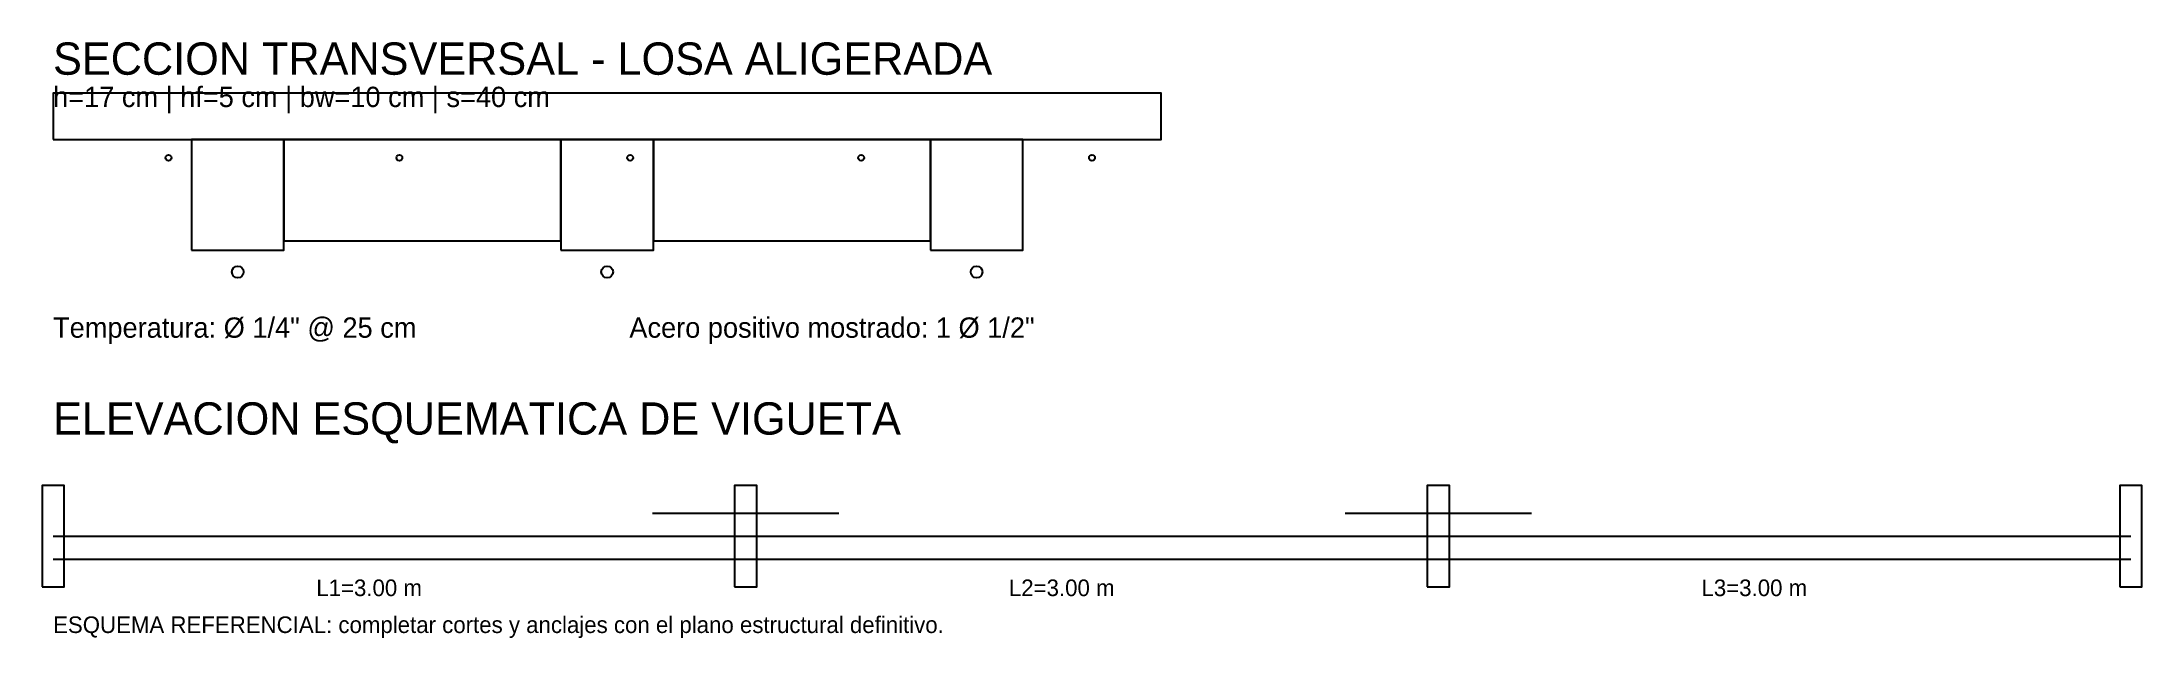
# Model space of a CAD drawing. Header units: millimetres. Extents: x -12 to 2262, y -540 to 106.
import ezdxf

# ---------------------------------------------------------------- set-up
doc = ezdxf.new("R2010")
doc.units = ezdxf.units.MM
for name, color, linetype in [('ACERO_NEG', 1, 'Continuous'), ('ACERO_POS', 5, 'Continuous'), ('ACERO_TEMP', 3, 'Continuous'), ('ALIGERADO', 30, 'Continuous'), ('CONCRETO', 8, 'Continuous'), ('COTAS', 7, 'Continuous'), ('TEXTOS', 7, 'Continuous')]:
    doc.layers.add(name, color=color, linetype=linetype)

msp = doc.modelspace()

# ---------------------------------------------------------------- linework, layer by layer
at = {"layer": 'ACERO_NEG'}
for p, q in [((649, -405), (851, -405)), ((1399, -405), (1601, -405))]:
    msp.add_line(p, q, dxfattribs=at)
at = {"layer": 'ACERO_POS'}
for p, q in [((0, -455), (750, -455)), ((750, -455), (1500, -455)), ((1500, -455), (2250, -455))]:
    msp.add_line(p, q, dxfattribs=at)
for centre in [(200, -143.7), (600, -143.7), (1000, -143.7)]:
    msp.add_circle(centre, 6.35, dxfattribs=at)
at = {"layer": 'ACERO_TEMP'}
for centre in [(125, -20), (375, -20), (625, -20), (875, -20), (1125, -20)]:
    msp.add_circle(centre, 3.17, dxfattribs=at)
at = {"layer": 'ALIGERADO'}
for points in [[(250, -110), (550, -110), (550, 0), (250, 0), (250, -110)], [(650, -110), (950, -110), (950, 0), (650, 0), (650, -110)]]:
    msp.add_lwpolyline(points, dxfattribs=at)
at = {"layer": 'CONCRETO'}
for p, q in [((0, -430), (750, -430)), ((750, -430), (1500, -430)), ((1500, -430), (2250, -430))]:
    msp.add_line(p, q, dxfattribs=at)
for points in [[(0, 0), (1200, 0), (1200, 50), (0, 50), (0, 0)], [(150, -120), (250, -120), (250, 0), (150, 0), (150, -120)], [(550, -120), (650, -120), (650, 0), (550, 0), (550, -120)], [(950, -120), (1050, -120), (1050, 0), (950, 0), (950, -120)], [(-12, -485), (12, -485), (12, -375), (-12, -375), (-12, -485)], [(738, -485), (762, -485), (762, -375), (738, -375), (738, -485)], [(1488, -485), (1512, -485), (1512, -375), (1488, -375), (1488, -485)], [(2238, -485), (2262, -485), (2262, -375), (2238, -375), (2238, -485)]]:
    msp.add_lwpolyline(points, dxfattribs=at)

# ---------------------------------------------------------------- texts
at = {"layer": 'COTAS'}
for s, p in [('L1=3.00 m', (285, -495)), ('L2=3.00 m', (1035, -495)), ('L3=3.00 m', (1785, -495))]:
    msp.add_text(s, height=18, dxfattribs=at).set_placement(p)
at = {"layer": 'TEXTOS'}
for s, height, p in [('SECCION TRANSVERSAL - LOSA ALIGERADA', 35, (0, 70)), ('h=17 cm | hf=5 cm | bw=10 cm | s=40 cm', 22, (0, 35)), ('Temperatura: Ø 1/4" @ 25 cm', 22, (0, -215)), ('Acero positivo mostrado: 1 Ø 1/2"', 22, (624, -215)), ('ELEVACION ESQUEMATICA DE VIGUETA', 35, (0, -320)), ('ESQUEMA REFERENCIAL: completar cortes y anclajes con el plano estructural definitivo.', 18, (0, -535))]:
    msp.add_text(s, height=height, dxfattribs=at).set_placement(p)

doc.saveas('drawing.dxf')
